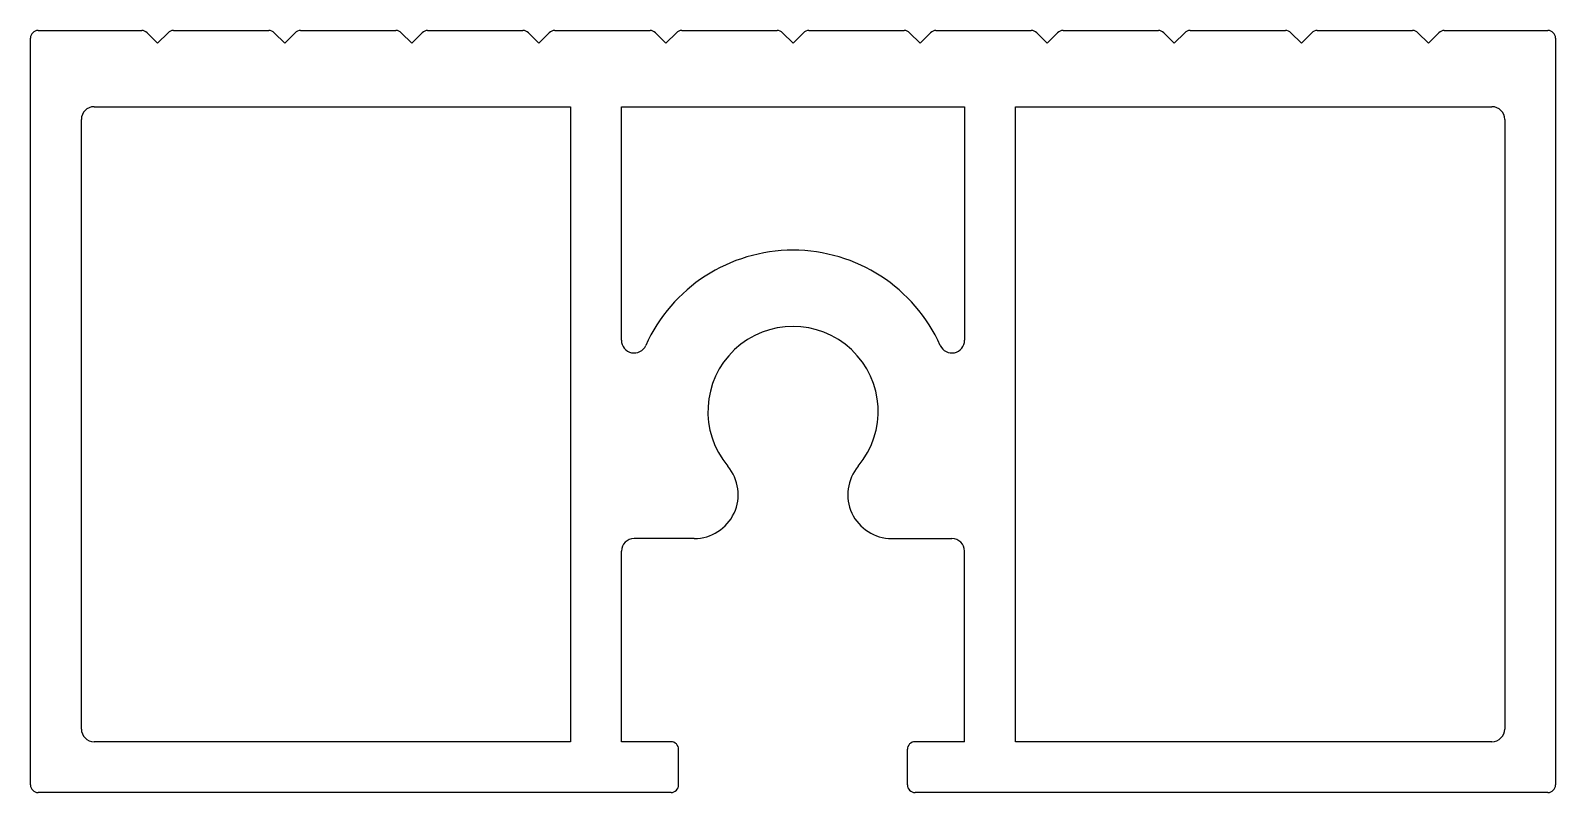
# Model space of a CAD drawing. Extents: x 2130 to 2190, y 1552.2 to 1582.2.
import ezdxf

# ---------------------------------------------------------------- set-up
doc = ezdxf.new("R2010")
doc.units = 0
doc.layers.get('0').update_dxf_attribs({"linetype": 'CONTINUOUS'})

msp = doc.modelspace()

# ---------------------------------------------------------------- linework, layer by layer
for p, q in [((2130.273, 1582.229), (2134.348, 1582.229)), ((2135.597, 1582.229), (2139.348, 1582.229)), ((2140.597, 1582.229), (2144.348, 1582.229)), ((2145.597, 1582.229), (2149.348, 1582.229)), ((2150.597, 1582.229), (2154.348, 1582.229)), ((2155.597, 1582.229), (2159.348, 1582.229)), ((2160.597, 1582.229), (2164.348, 1582.229)), ((2165.597, 1582.229), (2169.348, 1582.229)), ((2170.597, 1582.229), (2174.348, 1582.229)), ((2175.597, 1582.229), (2179.348, 1582.229)), ((2180.597, 1582.229), (2184.348, 1582.229)), ((2185.597, 1582.229), (2189.673, 1582.229)), ((2129.973, 1552.529), (2129.973, 1581.929)), ((2134.973, 1581.729), (2134.56, 1582.141)), ((2134.973, 1581.729), (2135.385, 1582.141)), ((2139.973, 1581.729), (2139.56, 1582.141)), ((2139.973, 1581.729), (2140.385, 1582.141)), ((2144.973, 1581.729), (2144.56, 1582.141)), ((2144.973, 1581.729), (2145.385, 1582.141)), ((2149.973, 1581.729), (2149.56, 1582.141)), ((2149.973, 1581.729), (2150.385, 1582.141)), ((2154.973, 1581.729), (2154.56, 1582.141)), ((2154.973, 1581.729), (2155.385, 1582.141)), ((2159.973, 1581.729), (2159.56, 1582.141)), ((2159.973, 1581.729), (2160.385, 1582.141)), ((2164.973, 1581.729), (2164.56, 1582.141)), ((2164.973, 1581.729), (2165.385, 1582.141)), ((2169.973, 1581.729), (2169.56, 1582.141)), ((2169.973, 1581.729), (2170.385, 1582.141)), ((2174.973, 1581.729), (2174.56, 1582.141)), ((2174.973, 1581.729), (2175.385, 1582.141)), ((2179.973, 1581.729), (2179.56, 1582.141)), ((2179.973, 1581.729), (2180.385, 1582.141)), ((2184.973, 1581.729), (2184.56, 1582.141)), ((2184.973, 1581.729), (2185.385, 1582.141)), ((2189.973, 1581.929), (2189.973, 1552.529)), ((2132.473, 1579.229), (2151.223, 1579.229)), ((2151.223, 1579.229), (2151.223, 1554.229)), ((2153.223, 1570.032), (2153.223, 1579.229)), ((2153.223, 1579.229), (2166.723, 1579.229)), ((2166.723, 1579.229), (2166.723, 1570.032)), ((2168.723, 1554.229), (2168.723, 1579.229)), ((2168.723, 1579.229), (2187.473, 1579.229)), ((2131.973, 1554.729), (2131.973, 1578.729)), ((2187.973, 1578.729), (2187.973, 1554.729)), ((2156.088, 1562.229), (2153.723, 1562.229)), ((2163.857, 1562.229), (2166.223, 1562.229)), ((2153.223, 1554.229), (2153.223, 1561.729)), ((2166.723, 1554.229), (2166.723, 1561.729)), ((2151.223, 1554.229), (2132.473, 1554.229)), ((2155.173, 1554.229), (2153.223, 1554.229)), ((2166.723, 1554.229), (2164.773, 1554.229)), ((2187.473, 1554.229), (2168.723, 1554.229)), ((2155.473, 1552.529), (2155.473, 1553.929)), ((2164.473, 1552.529), (2164.473, 1553.929)), ((2155.173, 1552.229), (2130.273, 1552.229)), ((2189.673, 1552.229), (2164.773, 1552.229))]:
    msp.add_line(p, q)
for centre, radius, start, end in [((2130.273, 1581.929), 0.3, 90, 180), ((2134.348, 1581.929), 0.3, 45, 90), ((2135.597, 1581.929), 0.3, 90, 135), ((2139.348, 1581.929), 0.3, 45, 90), ((2140.597, 1581.929), 0.3, 90, 135), ((2144.348, 1581.929), 0.3, 45, 90), ((2145.597, 1581.929), 0.3, 90, 135), ((2149.348, 1581.929), 0.3, 45, 90), ((2150.597, 1581.929), 0.3, 90, 135), ((2154.348, 1581.929), 0.3, 45, 90), ((2155.597, 1581.929), 0.3, 90, 135), ((2159.348, 1581.929), 0.3, 45, 90), ((2160.597, 1581.929), 0.3, 90, 135), ((2164.348, 1581.929), 0.3, 45, 90), ((2165.597, 1581.929), 0.3, 90, 135), ((2169.348, 1581.929), 0.3, 45, 90), ((2170.597, 1581.929), 0.3, 90, 135), ((2174.348, 1581.929), 0.3, 45, 90), ((2175.597, 1581.929), 0.3, 90, 135), ((2179.348, 1581.929), 0.3, 45, 90), ((2180.597, 1581.929), 0.3, 90, 135), ((2184.348, 1581.929), 0.3, 45, 90), ((2185.597, 1581.929), 0.3, 90, 135), ((2189.673, 1581.929), 0.3, 0, 90), ((2132.473, 1578.729), 0.5, 90, 180), ((2187.473, 1578.729), 0.5, 0, 90), ((2159.973, 1567.229), 6.35, 24.15962, 155.84038), ((2159.973, 1567.229), 3.35, 319.90018, 220.09982), ((2153.723, 1570.032), 0.5, 180, 335.84038), ((2166.223, 1570.032), 0.5, 204.15962, 360), ((2156.088, 1563.957), 1.729, 270, 40.09982), ((2163.857, 1563.957), 1.729, 139.90018, 270), ((2153.723, 1561.729), 0.5, 90, 180), ((2166.223, 1561.729), 0.5, 0, 90), ((2132.473, 1554.729), 0.5, 180, 270), ((2187.473, 1554.729), 0.5, 270, 0), ((2155.173, 1553.929), 0.3, 0, 90), ((2164.773, 1553.929), 0.3, 90, 180), ((2130.273, 1552.529), 0.3, 180, 270), ((2155.173, 1552.529), 0.3, 270, 0), ((2164.773, 1552.529), 0.3, 180, 270), ((2189.673, 1552.529), 0.3, 270, 0)]:
    msp.add_arc(centre, radius, start, end)

doc.saveas('drawing.dxf')
